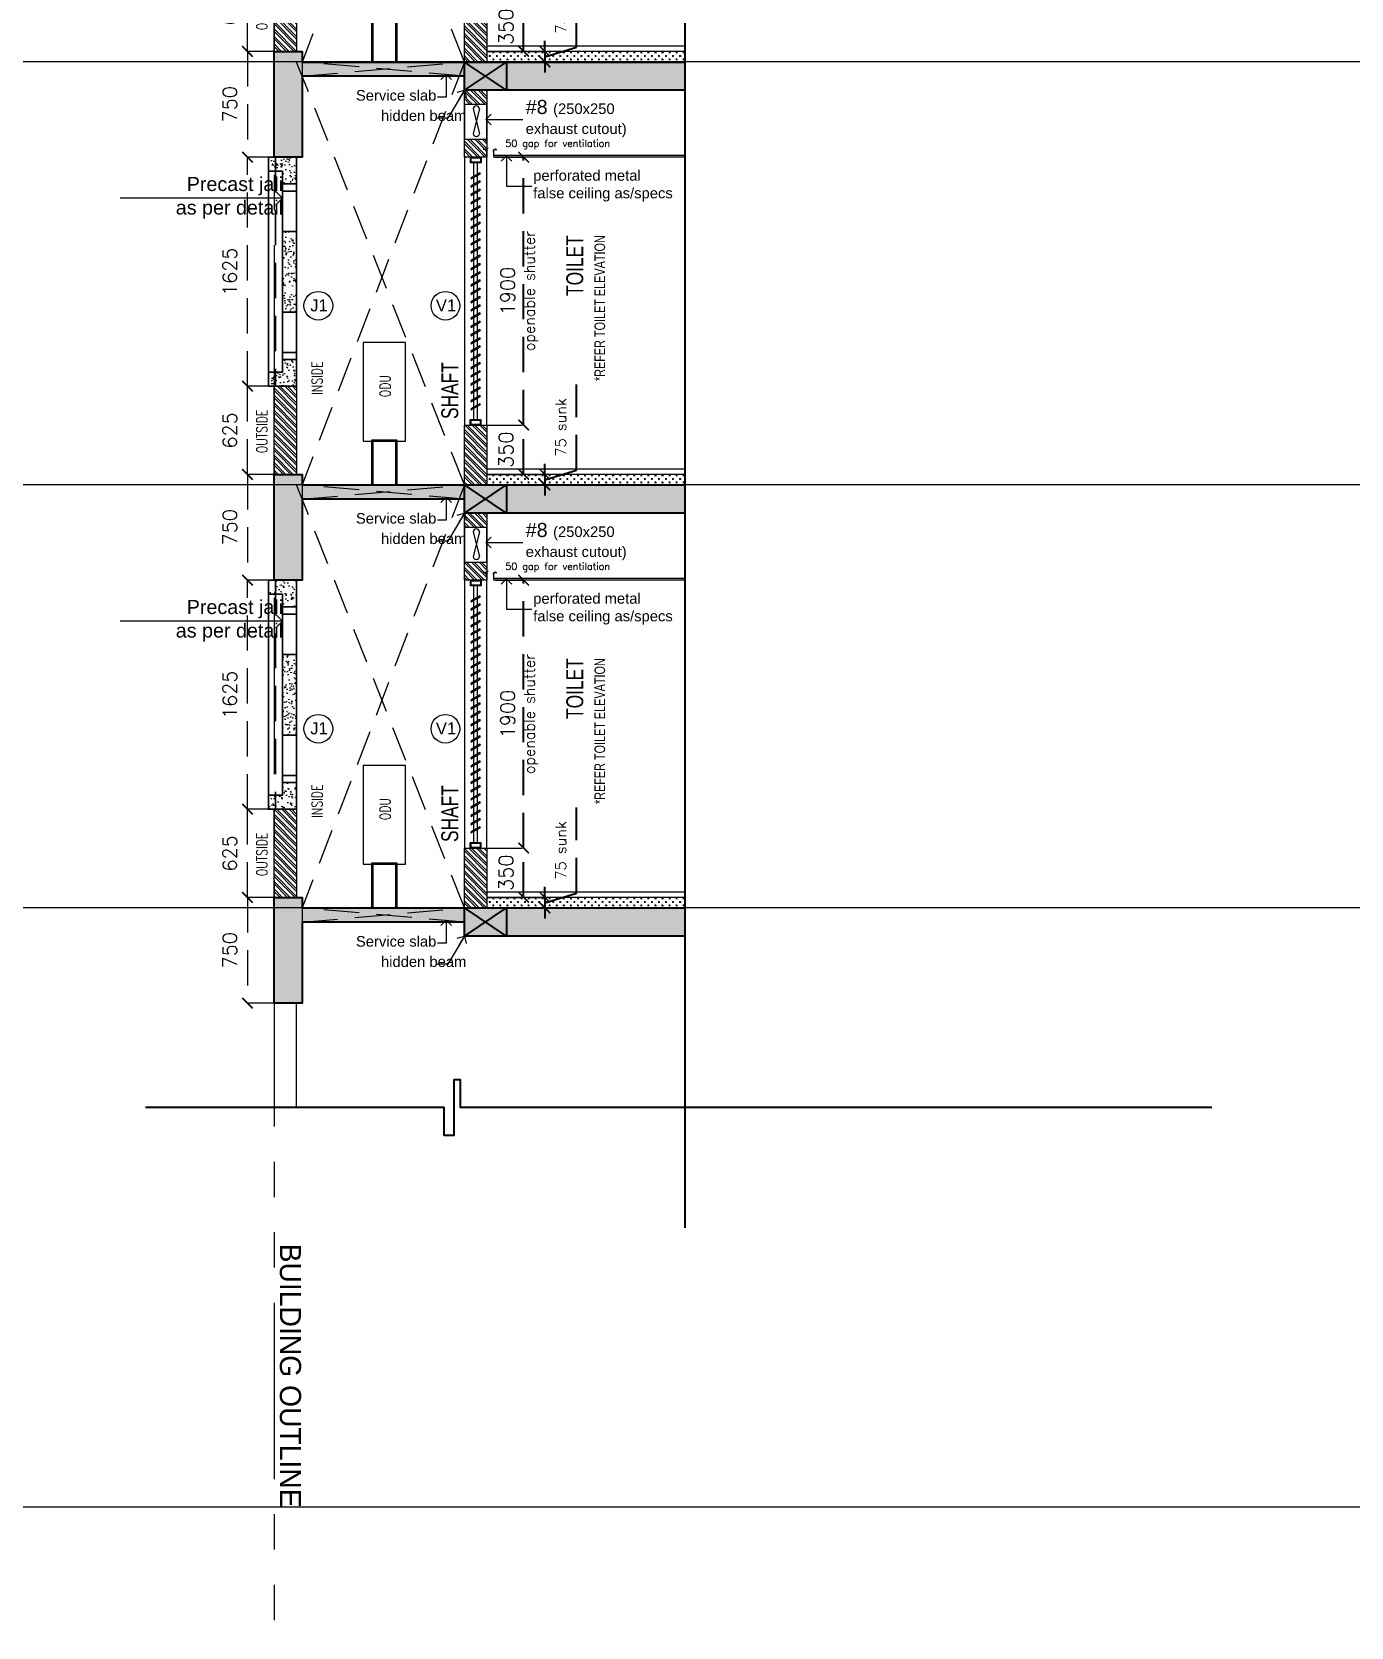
# Model space of a CAD drawing. Header units: millimetres. Extents: x 1066295 to 1300022, y -5734212 to -5454663.
# Drawn here: x 1201407 to 1210766, y -5682093 to -5670780 of the extents above; entities that cross this region are included whole.
import ezdxf
from ezdxf.enums import TextEntityAlignment as Align

# ---------------------------------------------------------------- set-up
doc = ezdxf.new("R2010")
doc.units = ezdxf.units.MM
doc.header["$LTSCALE"] = 1000
doc.header["$MEASUREMENT"] = 0
for name, pattern in [('AUDIT_D_120904163729-0', [0]), ('T9_PROFILE SECTIONS$0$AUDIT_D_120904163729-0', [0]), ('T9_PROFILE SECTIONS$0$HIDDEN', [0.375, 0.25, -0.125]), ('T9_PROFILE SECTIONS$0$HIDDEN2', [0.1875, 0.125, -0.0625]), ('T9_PROFILE SECTIONS$0$PHANTOM2', [1.25, 0.625, -0.125, 0.125, -0.125, 0.125, -0.125]), ('T9_PROFILE SECTIONS$0$T10(T7 IS SIMILAR BUT MIRROR) - DIMENSION & TEXTING$0$HIDDEN', [0.375, 0.25, -0.125])]:
    doc.linetypes.add(name, pattern=pattern)
doc.layers.get('0').update_dxf_attribs({"linetype": 'AUDIT_D_120904163729-0'})
for name, color, linetype in [('T9_PROFILE SECTIONS$0$A-BUILDING LINE TURNS HERE', 252, 'T9_PROFILE SECTIONS$0$PHANTOM2'), ('T9_PROFILE SECTIONS$0$A-FALSE CEILING', 1, 'T9_PROFILE SECTIONS$0$AUDIT_D_120904163729-0'), ('T9_PROFILE SECTIONS$0$A-SUNK SLAB', 251, 'T9_PROFILE SECTIONS$0$AUDIT_D_120904163729-0'), ('T9_PROFILE SECTIONS$0$a-wall', 6, 'Continuous'), ('T9_PROFILE SECTIONS$0$B-AR-ANNO-E DECK FLOOR$0$a-text', 4, 'Continuous'), ('T9_PROFILE SECTIONS$0$Elev 01', 8, 'Continuous'), ('T9_PROFILE SECTIONS$0$ELEV 5', 8, 'Continuous'), ('T9_PROFILE SECTIONS$0$F.F.L', 36, 'Continuous'), ('T9_PROFILE SECTIONS$0$HATCH', 8, 'Continuous'), ('T9_PROFILE SECTIONS$0$HATCH 150', 8, 'Continuous'), ('T9_PROFILE SECTIONS$0$Leader', 2, 'T9_PROFILE SECTIONS$0$AUDIT_D_120904163729-0'), ('T9_PROFILE SECTIONS$0$LEVEL', 7, 'Continuous'), ('T9_PROFILE SECTIONS$0$T10(T7 IS SIMILAR BUT MIRROR) - DIMENSION & TEXTING$0$A-DIMENSIONS', 2, 'T9_PROFILE SECTIONS$0$T10(T7 IS SIMILAR BUT MIRROR) - DIMENSION & TEXTING$0$HIDDEN'), ('T9_PROFILE SECTIONS$0$TEXT ROOM', 7, 'Continuous'), ('T9_PROFILE SECTIONS$0$TYPICAL UNITS$0$a-door-no', 104, 'Continuous'), ('T9_PROFILE SECTIONS$0$WINDOW DETAILS$0$a-dim', 1, 'Continuous'), ('T9_PROFILE SECTIONS$0$WINDOW DETAILS$0$Thin', 1, 'Continuous')]:
    doc.layers.add(name, color=color, linetype=linetype)
for name, color, linetype, lineweight in [('T9_PROFILE SECTIONS$0$A-DIMENSION', 2, 'Continuous', 35), ('T9_PROFILE SECTIONS$0$A-SLAB', 3, 'Continuous', 35), ('T9_PROFILE SECTIONS$0$a-Text', 4, 'Continuous', 0), ('T9_PROFILE SECTIONS$0$ele', 1, 'Continuous', 30), ('T9_PROFILE SECTIONS$0$ELE-1', 4, 'Continuous', 30), ('T9_PROFILE SECTIONS$0$NON-STRUCT -150', 230, 'Continuous', 30), ('T9_PROFILE SECTIONS$0$R0-18-10-2014-T1-1st Podium Floor Plan$0$Text', 7, 'Continuous', 0)]:
    doc.layers.add(name, color=color, linetype=linetype, lineweight=lineweight)
doc.styles.add('T9_PROFILE SECTIONS$0$ARIAL ARROW', font='arial.ttf')
doc.styles.add('T9_PROFILE SECTIONS$0$B-AR-ANNO-E DECK FLOOR$0$DIMTEXT', font='SIMPLEX.shx', dxfattribs={"width": 0.75})
doc.styles.add('T9_PROFILE SECTIONS$0$Romans 1', font='romans.shx', dxfattribs={"height": 100})
doc.styles.add('T9_PROFILE SECTIONS$0$RSP_TXT 500', font='swisscl.ttf', dxfattribs={"height": 250})
doc.styles.add('T9_PROFILE SECTIONS$0$STANDARD', font='GOTHIC.TTF')
doc.styles.add('T9_PROFILE SECTIONS$0$TYPICAL UNITS$0$LODHA STANDERD', font='sanss___.ttf')
doc.dimstyles.new('T9_PROFILE SECTIONS$0$ALPINE S', dxfattribs={"dimscale": 0, "dimtxt": 100, "dimasz": 75, "dimexe": 0, "dimexo": 0, "dimgap": 75, "dimtad": 1, "dimdec": 0, "dimzin": 0, "dimdsep": 46, "dimtxsty": 'T9_PROFILE SECTIONS$0$Romans 1', "dimblk": 'T9_PROFILE SECTIONS$0$_ArchTick', "dimcen": 0.09, "dimclrd": 256, "dimclre": 256, "dimclrt": 7, "dimadec": 0, "dimazin": 0, "dimtfac": 1, "dimtdec": 0, "dimtofl": 0, "dimtmove": 1, "dimatfit": 0, "dimldrblk": 'T9_PROFILE SECTIONS$0$_Open90', "dimfxl": 1, "dimtolj": 1, "dimtzin": 0, "dimarcsym": 0})
pattern_1 = [(315, (-35451.59, 240579.79), (26.5165043, 26.5165043), []), (315, (-35451.59, 240562.112), (26.5165043, 26.5165043), [])]

# ---------------------------------------------------------------- blocks, each defined once
blk = doc.blocks.new('T9_PROFILE SECTIONS$0$A$C04612184')
at = {"layer": 'T9_PROFILE SECTIONS$0$LEVEL', "color": 8, "linetype": 'T9_PROFILE SECTIONS$0$HIDDEN2', "ltscale": 5}
for p, q in [((89.8181, 20.915), (-67.8271, 20.915)), ((89.8181, 17.915), (-67.8271, 17.915)), ((89.8181, 14.915), (-67.8271, 14.915)), ((89.8181, 10.665), (-67.8271, 10.665))]:
    blk.add_line(p, q, dxfattribs=at)
blk = doc.blocks.new('T9_PROFILE SECTIONS$0$_ArchTick')
at = {"color": 0, "linetype": 'ByBlock', "const_width": 0.15}
blk.add_lwpolyline([(-0.5, -0.5), (0.5, 0.5)], dxfattribs=at)
blk = doc.blocks.new('*D369')
at = {"layer": 'T9_PROFILE SECTIONS$0$A-DIMENSION', "linetype": 'T9_PROFILE SECTIONS$0$HIDDEN', "transparency": 16777216}
for p, q in [((1169524, -5430985), (1169524, -5430378)), ((1169299, -5431015), (1169299, -5430940)), ((1169299, -5431053), (1169524, -5430985)), ((1169299, -5431015), (1169299, -5431090)), ((1169299, -5431090), (1169299, -5431165))]:
    blk.add_line(p, q, dxfattribs=at)
at = {"layer": 'T9_PROFILE SECTIONS$0$A-DIMENSION', "linetype": 'T9_PROFILE SECTIONS$0$HIDDEN', "lineweight": -2, "transparency": 16777216}
for p, q in [((1169178, -5431015), (1169299, -5431015)), ((1169178, -5431090), (1169299, -5431090))]:
    blk.add_line(p, q, dxfattribs=at)
at = {"layer": 'T9_PROFILE SECTIONS$0$A-DIMENSION', "linetype": 'ByBlock', "transparency": 16777216, "xscale": 75, "yscale": 75, "zscale": 75}
for p, rotation in [((1169299, -5431015), 270), ((1169299, -5431090), 90)]:
    blk.add_blockref('T9_PROFILE SECTIONS$0$_ArchTick', p, dxfattribs=dict(at, rotation=rotation))
at = {"layer": 'T9_PROFILE SECTIONS$0$A-DIMENSION', "color": 7, "linetype": 'ByBlock', "transparency": 16777216, "insert": (1169412, -5430682), "char_height": 100, "attachment_point": 5, "rotation": 90, "style": 'T9_PROFILE SECTIONS$0$Romans 1'}
blk.add_mtext('\\A1;{\\H0.75x;75 sunk}', dxfattribs=at)
blk = doc.blocks.new('T9_PROFILE SECTIONS$0$_Open90')
at = {"color": 0, "linetype": 'ByBlock', "lineweight": -2}
for p, q in [((0, 0), (-1, 0)), ((-0.5, 0.5), (0, 0)), ((0, 0), (-0.5, -0.5))]:
    blk.add_line(p, q, dxfattribs=at)
blk = doc.blocks.new('*D370')
at = {"layer": 'T9_PROFILE SECTIONS$0$A-DIMENSION', "linetype": 'T9_PROFILE SECTIONS$0$HIDDEN', "lineweight": -2, "transparency": 16777216}
for p, q in [((1168949, -5428765), (1169148, -5428765)), ((1168887, -5430665), (1169148, -5430665))]:
    blk.add_line(p, q, dxfattribs=at)
at = {"layer": 'T9_PROFILE SECTIONS$0$A-DIMENSION', "linetype": 'T9_PROFILE SECTIONS$0$HIDDEN', "transparency": 16777216}
blk.add_line((1169148, -5430665), (1169148, -5428765), dxfattribs=at)
at = {"layer": 'T9_PROFILE SECTIONS$0$A-DIMENSION', "linetype": 'ByBlock', "transparency": 16777216, "xscale": 75, "yscale": 75, "zscale": 75}
for p, rotation in [((1169148, -5428765), 90), ((1169148, -5430665), 270)]:
    blk.add_blockref('T9_PROFILE SECTIONS$0$_ArchTick', p, dxfattribs=dict(at, rotation=rotation))
at = {"layer": 'T9_PROFILE SECTIONS$0$A-DIMENSION', "color": 7, "linetype": 'ByBlock', "transparency": 16777216, "insert": (1169118, -5429715), "char_height": 100, "attachment_point": 5, "rotation": 90, "style": 'T9_PROFILE SECTIONS$0$Romans 1'}
blk.add_mtext('\\A1;1900 \\P{\\H0.75x;openable shutter}', dxfattribs=at)
blk = doc.blocks.new('*D371')
at = {"layer": 'T9_PROFILE SECTIONS$0$A-DIMENSION', "linetype": 'T9_PROFILE SECTIONS$0$HIDDEN', "lineweight": -2, "transparency": 16777216}
for p, q in [((1168887, -5430665), (1169148, -5430665)), ((1168887, -5431015), (1169148, -5431015))]:
    blk.add_line(p, q, dxfattribs=at)
at = {"layer": 'T9_PROFILE SECTIONS$0$A-DIMENSION', "linetype": 'T9_PROFILE SECTIONS$0$HIDDEN', "transparency": 16777216}
blk.add_line((1169148, -5431015), (1169148, -5430665), dxfattribs=at)
at = {"layer": 'T9_PROFILE SECTIONS$0$A-DIMENSION', "linetype": 'ByBlock', "transparency": 16777216, "xscale": 75, "yscale": 75, "zscale": 75}
for p, rotation in [((1169148, -5430665), 90), ((1169148, -5431015), 270)]:
    blk.add_blockref('T9_PROFILE SECTIONS$0$_ArchTick', p, dxfattribs=dict(at, rotation=rotation))
at = {"layer": 'T9_PROFILE SECTIONS$0$A-DIMENSION', "color": 7, "linetype": 'ByBlock', "transparency": 16777216, "insert": (1169023, -5430840), "char_height": 100, "attachment_point": 5, "rotation": 90, "style": 'T9_PROFILE SECTIONS$0$Romans 1'}
blk.add_mtext('\\A1;350', dxfattribs=at)
blk = doc.blocks.new('T9_PROFILE SECTIONS$0$TYPICAL UNITS$0$B-flat-33')
at = {"layer": 'T9_PROFILE SECTIONS$0$TYPICAL UNITS$0$a-door-no'}
blk.add_ellipse((14108, 1402), major_axis=(0, -181), ratio=0.999989, dxfattribs=at)
at = {"layer": 'T9_PROFILE SECTIONS$0$TYPICAL UNITS$0$a-door-no', "style": 'T9_PROFILE SECTIONS$0$TYPICAL UNITS$0$LODHA STANDERD', "oblique": 0, "width": 0.999989}
blk.add_attdef('OP1', text='', height=150, rotation=0.7592, dxfattribs=at).set_placement((14117, 1332), align=Align.CENTER)
blk = doc.blocks.new('*D365')
at = {"layer": 'T9_PROFILE SECTIONS$0$T10(T7 IS SIMILAR BUT MIRROR) - DIMENSION & TEXTING$0$A-DIMENSIONS', "linetype": 'T9_PROFILE SECTIONS$0$HIDDEN', "lineweight": -2, "transparency": 16777216}
for p, q in [((1167377, -5431015), (1167189, -5431015)), ((1167377, -5431765), (1167189, -5431765))]:
    blk.add_line(p, q, dxfattribs=at)
at = {"layer": 'T9_PROFILE SECTIONS$0$T10(T7 IS SIMILAR BUT MIRROR) - DIMENSION & TEXTING$0$A-DIMENSIONS', "lineweight": -2, "transparency": 16777216}
blk.add_line((1167189, -5431015), (1167189, -5431765), dxfattribs=at)
at = {"layer": 'T9_PROFILE SECTIONS$0$T10(T7 IS SIMILAR BUT MIRROR) - DIMENSION & TEXTING$0$A-DIMENSIONS', "linetype": 'ByBlock', "lineweight": -2, "transparency": 16777216, "xscale": 75, "yscale": 75, "zscale": 75}
for p, rotation in [((1167189, -5431015), 90), ((1167189, -5431765), 270)]:
    blk.add_blockref('T9_PROFILE SECTIONS$0$_ArchTick', p, dxfattribs=dict(at, rotation=rotation))
at = {"layer": 'T9_PROFILE SECTIONS$0$T10(T7 IS SIMILAR BUT MIRROR) - DIMENSION & TEXTING$0$A-DIMENSIONS', "color": 7, "linetype": 'ByBlock', "transparency": 16777216, "insert": (1167064, -5431390), "char_height": 100, "attachment_point": 5, "rotation": 90, "style": 'T9_PROFILE SECTIONS$0$Romans 1', "bg_fill": 3, "box_fill_scale": 1.25, "bg_fill_color": 256, "bg_fill_true_color": 13158600, "bg_fill_transparency": 0}
blk.add_mtext('\\A1;750', dxfattribs=at)
blk = doc.blocks.new('*D366')
at = {"layer": 'T9_PROFILE SECTIONS$0$T10(T7 IS SIMILAR BUT MIRROR) - DIMENSION & TEXTING$0$A-DIMENSIONS', "linetype": 'T9_PROFILE SECTIONS$0$HIDDEN', "lineweight": -2, "transparency": 16777216}
for p, q in [((1167377, -5430390), (1167189, -5430390)), ((1167377, -5431015), (1167189, -5431015))]:
    blk.add_line(p, q, dxfattribs=at)
at = {"layer": 'T9_PROFILE SECTIONS$0$T10(T7 IS SIMILAR BUT MIRROR) - DIMENSION & TEXTING$0$A-DIMENSIONS', "lineweight": -2, "transparency": 16777216}
blk.add_line((1167189, -5431015), (1167189, -5430390), dxfattribs=at)
at = {"layer": 'T9_PROFILE SECTIONS$0$T10(T7 IS SIMILAR BUT MIRROR) - DIMENSION & TEXTING$0$A-DIMENSIONS', "linetype": 'ByBlock', "lineweight": -2, "transparency": 16777216, "xscale": 75, "yscale": 75, "zscale": 75}
for p, rotation in [((1167189, -5430390), 90), ((1167189, -5431015), 270)]:
    blk.add_blockref('T9_PROFILE SECTIONS$0$_ArchTick', p, dxfattribs=dict(at, rotation=rotation))
at = {"layer": 'T9_PROFILE SECTIONS$0$T10(T7 IS SIMILAR BUT MIRROR) - DIMENSION & TEXTING$0$A-DIMENSIONS', "color": 7, "linetype": 'ByBlock', "transparency": 16777216, "insert": (1167064, -5430703), "char_height": 100, "attachment_point": 5, "rotation": 90, "style": 'T9_PROFILE SECTIONS$0$Romans 1', "bg_fill": 3, "box_fill_scale": 1.25, "bg_fill_color": 256, "bg_fill_true_color": 13158600, "bg_fill_transparency": 0}
blk.add_mtext('\\A1;625', dxfattribs=at)
blk = doc.blocks.new('*D367')
at = {"layer": 'T9_PROFILE SECTIONS$0$T10(T7 IS SIMILAR BUT MIRROR) - DIMENSION & TEXTING$0$A-DIMENSIONS', "linetype": 'T9_PROFILE SECTIONS$0$HIDDEN', "lineweight": -2, "transparency": 16777216}
for p, q in [((1167462, -5428765), (1167189, -5428765)), ((1167387, -5430390), (1167189, -5430390))]:
    blk.add_line(p, q, dxfattribs=at)
at = {"layer": 'T9_PROFILE SECTIONS$0$T10(T7 IS SIMILAR BUT MIRROR) - DIMENSION & TEXTING$0$A-DIMENSIONS', "lineweight": -2, "transparency": 16777216}
blk.add_line((1167189, -5430390), (1167189, -5428765), dxfattribs=at)
at = {"layer": 'T9_PROFILE SECTIONS$0$T10(T7 IS SIMILAR BUT MIRROR) - DIMENSION & TEXTING$0$A-DIMENSIONS', "linetype": 'ByBlock', "lineweight": -2, "transparency": 16777216, "xscale": 75, "yscale": 75, "zscale": 75}
for p, rotation in [((1167189, -5428765), 90), ((1167189, -5430390), 270)]:
    blk.add_blockref('T9_PROFILE SECTIONS$0$_ArchTick', p, dxfattribs=dict(at, rotation=rotation))
at = {"layer": 'T9_PROFILE SECTIONS$0$T10(T7 IS SIMILAR BUT MIRROR) - DIMENSION & TEXTING$0$A-DIMENSIONS', "color": 7, "linetype": 'ByBlock', "transparency": 16777216, "insert": (1167064, -5429578), "char_height": 100, "attachment_point": 5, "rotation": 90, "style": 'T9_PROFILE SECTIONS$0$Romans 1', "bg_fill": 3, "box_fill_scale": 1.25, "bg_fill_color": 256, "bg_fill_true_color": 13158600, "bg_fill_transparency": 0}
blk.add_mtext('\\A1;1625', dxfattribs=at)
blk = doc.blocks.new('*D368')
at = {"layer": 'T9_PROFILE SECTIONS$0$T10(T7 IS SIMILAR BUT MIRROR) - DIMENSION & TEXTING$0$A-DIMENSIONS', "lineweight": -2, "transparency": 16777216}
for p, q in [((1168887, -5428711), (1168862, -5428711)), ((1168937, -5428711), (1168962, -5428711))]:
    blk.add_line(p, q, dxfattribs=at)
at = {"layer": 'T9_PROFILE SECTIONS$0$T10(T7 IS SIMILAR BUT MIRROR) - DIMENSION & TEXTING$0$A-DIMENSIONS', "linetype": 'T9_PROFILE SECTIONS$0$HIDDEN', "lineweight": -2, "transparency": 16777216}
for p, q in [((1168887, -5428765), (1168887, -5428711)), ((1168937, -5428753), (1168937, -5428711))]:
    blk.add_line(p, q, dxfattribs=at)
at = {"layer": 'T9_PROFILE SECTIONS$0$T10(T7 IS SIMILAR BUT MIRROR) - DIMENSION & TEXTING$0$A-DIMENSIONS', "linetype": 'ByBlock', "lineweight": -2, "transparency": 16777216, "xscale": 25, "yscale": 25, "zscale": 25}
blk.add_blockref('T9_PROFILE SECTIONS$0$_ArchTick', (1168887, -5428711), dxfattribs=at)
at = {"layer": 'T9_PROFILE SECTIONS$0$T10(T7 IS SIMILAR BUT MIRROR) - DIMENSION & TEXTING$0$A-DIMENSIONS', "color": 7, "linetype": 'ByBlock', "transparency": 16777216, "insert": (1169373, -5428675), "char_height": 100, "attachment_point": 5, "style": 'T9_PROFILE SECTIONS$0$Romans 1', "bg_fill": 3, "box_fill_scale": 1.25, "bg_fill_color": 256, "bg_fill_true_color": 13158600, "bg_fill_transparency": 0}
blk.add_mtext('\\A1;{\\H0.5x; 50 gap for ventilation}', dxfattribs=at)
at = {"layer": 'T9_PROFILE SECTIONS$0$T10(T7 IS SIMILAR BUT MIRROR) - DIMENSION & TEXTING$0$A-DIMENSIONS', "linetype": 'ByBlock', "lineweight": -2, "transparency": 16777216, "xscale": 25, "yscale": 25, "zscale": 25, "rotation": 180}
blk.add_blockref('T9_PROFILE SECTIONS$0$_ArchTick', (1168937, -5428711), dxfattribs=at)
blk = doc.blocks.new('T9_PROFILE SECTIONS$0$B')
at = {"layer": 'T9_PROFILE SECTIONS$0$A-SUNK SLAB', "linetype": 'ByBlock'}
h = blk.add_hatch(dxfattribs=at)
h.set_pattern_fill('CROSS', color=256, scale=100)
h.paths.add_polyline_path([(1170292.4, -5431090.3), (1170292.4, -5431015.3), (1168887.3, -5431015.3), (1168887.3, -5431090.3)])
at = {"layer": 'T9_PROFILE SECTIONS$0$HATCH'}
h = blk.add_hatch(dxfattribs=at)
h.set_pattern_fill('ACET-2D-AR-CONC', color=256, scale=15, angle=270, style=0)
h.set_pattern_definition([(320, (-35451.59, 237579.79), (56.8664047, 67.7707421), [11.25, -123.75]), (265, (-35451.59, 237579.79), (110.1647147, -9.6381637), [9, -99]), (10.4514445, (-35452.37, 237570.82), (-18.8833355, 102.3694433), [9.5610288, -105.1713168]), (316.1842, (-35421.59, 237579.79), (91.8756695, 95.7541912), [16.875, -185.625]), (6.6356355, (-35423.66, 237566.45), (-18.0433002, 155.098745), [14.3415513, -157.757064]), (261.184164, (-35421.59, 237579.79), (163.918685, -25.4223465), [13.5, -148.5]), (291, (-35429.09, 237564.79), (82.592386, 31.7042466), [11.25, -123.75]), (236, (-35429.09, 237564.79), (91.679556, -61.8386414), [9, -99]), (341.4514447, (-35434.12, 237557.33), (33.1139531, 98.6891554), [9.5610285, -105.1713168]), (307.5, (-35451.59, 237579.79), (30.54807037, 23.44035882), [0, -97.8, 0, -100.5, 0, -99.375]), (277.5, (-35451.59, 237579.79), (53.0472573, 6.9838039), [0, -57.3, 0, -95.55, 0, -37.875]), (237.5, (-35451.59, 237613.24), (33.87903438, -21.58332527), [0, -37.5, 0, -117, 0, -155.25]), (227.5, (-35451.59, 237628.24), (51.7347507, -47.4061649), [0, -48.75, 0, -77.7, 0, -110.25])])
h.paths.add_polyline_path([(1167437.4, -5429864), (1167437.4, -5429291.6), (1167537.4, -5429291.6), (1167537.4, -5429864)])
edge = h.paths.add_edge_path()
edge.add_line((1167387.4, -5428765.3), (1167337.4, -5428765.3))
edge.add_line((1167337.4, -5428765.3), (1167337.4, -5428865.3))
edge.add_line((1167337.4, -5428865.3), (1167387.4, -5428865.3))
edge.add_line((1167387.4, -5428865.3), (1167437.4, -5428865.3))
edge.add_line((1167437.4, -5428865.3), (1167437.4, -5428955.3))
edge.add_line((1167437.4, -5428955.3), (1167537.4, -5428955.3))
edge.add_line((1167537.4, -5428955.3), (1167537.4, -5428765.3))
edge.add_line((1167537.4, -5428765.3), (1167387.4, -5428765.3))
edge.add_line((1167387.4, -5430390.3), (1167387.4, -5430390.3))
edge.add_line((1167387.4, -5430390.3), (1167337.4, -5430390.3))
edge.add_line((1167337.4, -5430390.3), (1167337.4, -5430290.3))
edge.add_line((1167337.4, -5430290.3), (1167387.4, -5430290.3))
edge.add_line((1167387.4, -5430290.3), (1167437.4, -5430290.3))
edge.add_line((1167437.4, -5430290.3), (1167437.4, -5430200.3))
edge.add_line((1167437.4, -5430200.3), (1167537.4, -5430200.3))
edge.add_line((1167537.4, -5430200.3), (1167537.4, -5430390.3))
edge.add_line((1167537.4, -5430390.3), (1167387.4, -5430390.3))
at = {"layer": 'T9_PROFILE SECTIONS$0$HATCH 150'}
h = blk.add_hatch(color=8, dxfattribs=at)
h.dxf.hatch_style = 1
h.paths.add_polyline_path([(1170292.4, -5431290.3), (1170292.4, -5431090.3), (1168927.3, -5431090.3), (1168727.3, -5431090.3), (1168727.3, -5431090.3), (1167577.4, -5431090.3), (1167577.4, -5431015.3), (1167377.4, -5431015.3), (1167377.4, -5431765.3), (1167577.4, -5431765.3), (1167577.4, -5431190.3), (1168727.3, -5431190.3), (1168727.3, -5431290.3)])
at = {"layer": 'T9_PROFILE SECTIONS$0$NON-STRUCT -150'}
h = blk.add_hatch(dxfattribs=at)
h.set_pattern_fill('ANSI32', color=8, scale=100, angle=270)
h.set_pattern_definition(pattern_1)
h.paths.add_polyline_path([(1168727.3, -5428390.3), (1168887.3, -5428390.3), (1168887.3, -5428290.3), (1168727.3, -5428290.3)])
h = blk.add_hatch(dxfattribs=at)
h.set_pattern_fill('ANSI32', color=8, scale=100, angle=270)
h.set_pattern_definition(pattern_1)
h.paths.add_polyline_path([(1168887.3, -5428640.3), (1168727.3, -5428640.3), (1168727.3, -5428765.3), (1168887.3, -5428765.3)])
h = blk.add_hatch(dxfattribs=at)
h.set_pattern_fill('ANSI32', color=8, scale=100, angle=270)
h.set_pattern_definition([(315, (-35451.59, 243579.79), (26.5165043, 26.5165043), []), (315, (-35451.59, 243562.112), (26.5165043, 26.5165043), [])])
h.paths.add_polyline_path([(1167537.4, -5431015.3), (1167377.4, -5431015.3), (1167377.4, -5430390.3), (1167537.4, -5430390.3)])
h = blk.add_hatch(dxfattribs=at)
h.set_pattern_fill('ANSI32', color=8, scale=100, angle=270)
h.set_pattern_definition([(315, (-35451.59, 237579.79), (26.5165043, 26.5165043), []), (315, (-35451.59, 237562.112), (26.5165043, 26.5165043), [])])
h.paths.add_polyline_path([(1168727.3, -5430665.3), (1168887.3, -5430665.3), (1168887.3, -5431090.3), (1168727.3, -5431090.3)])
at = {"layer": 'T9_PROFILE SECTIONS$0$A-FALSE CEILING', "linetype": 'ByBlock'}
for p, q in [((1170292.4, -5428753.3), (1168937.3, -5428753.3)), ((1168937.3, -5428765.3), (1168937.3, -5428753.3)), ((1170292.4, -5428765.3), (1168937.3, -5428765.3))]:
    blk.add_line(p, q, dxfattribs=at)
at = {"layer": 'T9_PROFILE SECTIONS$0$A-SLAB', "linetype": 'ByBlock'}
for p, q in [((1169027.3, -5431290.3), (1168727.3, -5431090.3)), ((1168727.3, -5431290.3), (1169027.3, -5431090.3))]:
    blk.add_line(p, q, dxfattribs=at)
blk.add_lwpolyline([(1170292.4, -5431290.3), (1168727.3, -5431290.3), (1168727.3, -5431190.3), (1167577.4, -5431190.3), (1167577.4, -5431765.3), (1167377.4, -5431765.3), (1167377.4, -5431015.3), (1167577.4, -5431015.3), (1167577.4, -5431090.3), (1168727.3, -5431090.3), (1168727.3, -5431090.3), (1168727.3, -5431090.3), (1168927.3, -5431090.3), (1168927.3, -5431090.3), (1170292.4, -5431090.3)], dxfattribs=at)
blk.add_lwpolyline([(1168727.3, -5431090.3), (1169027.3, -5431090.3), (1169027.3, -5431290.3), (1168727.3, -5431290.3)], close=True, dxfattribs=at)
at = {"layer": 'T9_PROFILE SECTIONS$0$A-SUNK SLAB', "linetype": 'ByBlock'}
blk.add_lwpolyline([(1170292.4, -5431015.3), (1168887.3, -5431015.3), (1168887.3, -5431090.3), (1170292.4, -5431090.3)], dxfattribs=at)
at = {"layer": 'T9_PROFILE SECTIONS$0$a-wall', "linetype": 'ByBlock'}
for points in [[(1168727.3, -5428390.3), (1168727.3, -5428290.3), (1168887.3, -5428290.3), (1168887.3, -5428390.3)], [(1168727.3, -5428390.3), (1168887.3, -5428390.3)], [(1168887.3, -5428640.3), (1168887.3, -5428765.3), (1168727.3, -5428765.3), (1168727.3, -5428640.3)], [(1168887.3, -5428640.3), (1168727.3, -5428640.3)]]:
    blk.add_lwpolyline(points, dxfattribs=at)
for points in [[(1167537.4, -5431015.3), (1167377.4, -5431015.3), (1167377.4, -5430390.3), (1167537.4, -5430390.3)], [(1168727.3, -5430665.3), (1168887.3, -5430665.3), (1168887.3, -5431090.3), (1168727.3, -5431090.3)]]:
    blk.add_lwpolyline(points, close=True, dxfattribs=at)
at = {"layer": 'T9_PROFILE SECTIONS$0$ele', "color": 3}
for points in [[(1167387.4, -5428765.3), (1167387.4, -5428765.3), (1167337.4, -5428765.3), (1167337.4, -5428865.3), (1167387.4, -5428865.3), (1167437.4, -5428865.3), (1167437.4, -5428955.3), (1167537.4, -5428955.3), (1167537.4, -5428765.3), (1167387.4, -5428765.3)], [(1167387.4, -5430390.3), (1167387.4, -5430390.3), (1167337.4, -5430390.3), (1167337.4, -5430290.3), (1167387.4, -5430290.3), (1167437.4, -5430290.3), (1167437.4, -5430200.3), (1167537.4, -5430200.3), (1167537.4, -5430390.3), (1167387.4, -5430390.3)]]:
    blk.add_lwpolyline(points, dxfattribs=at)
blk.add_lwpolyline([(1167437.4, -5429864), (1167437.4, -5429291.6), (1167537.4, -5429291.6), (1167537.4, -5429864)], close=True, dxfattribs=at)
at = {"layer": 'T9_PROFILE SECTIONS$0$ELE-1', "color": 5}
for p, q in [((1167337.4, -5430290.3), (1167337.4, -5428865.3)), ((1167437.4, -5429291.6), (1167437.4, -5428955.3)), ((1167537.4, -5428955.3), (1167537.4, -5429291.6)), ((1167437.4, -5429005.9), (1167537.4, -5429005.9)), ((1167437.4, -5429864), (1167437.4, -5430200.3)), ((1167537.4, -5430200.3), (1167537.4, -5429864)), ((1167437.4, -5430149.6), (1167537.4, -5430149.6))]:
    blk.add_line(p, q, dxfattribs=at)
at = {"layer": 'T9_PROFILE SECTIONS$0$ELE-1', "color": 5, "linetype": 'T9_PROFILE SECTIONS$0$HIDDEN'}
blk.add_line((1167387.4, -5428765.3), (1167387.4, -5430390.3), dxfattribs=at)
at = {"layer": 'T9_PROFILE SECTIONS$0$ELE-1', "color": 6, "linetype": 'Continuous'}
blk.add_line((1167537.4, -5430390.3), (1167387.4, -5430390.3), dxfattribs=at)
at = {"layer": 'T9_PROFILE SECTIONS$0$Elev 01', "linetype": 'ByBlock'}
for points in [[(1168727.3, -5430665.3), (1168887.3, -5430665.3), (1168887.3, -5428765.3), (1168727.3, -5428765.3)], [(1168776.7, -5428920), (1168841.6, -5428882.5), (1168837.6, -5428875.5), (1168772.7, -5428913)], [(1168776.7, -5428978.5), (1168841.6, -5428941), (1168837.6, -5428934), (1168772.7, -5428971.5)], [(1168776.7, -5429037), (1168841.6, -5428999.5), (1168837.6, -5428992.5), (1168772.7, -5429030)], [(1168776.7, -5429095.5), (1168841.6, -5429058), (1168837.6, -5429051), (1168772.7, -5429088.5)], [(1168776.7, -5429154), (1168841.6, -5429116.5), (1168837.6, -5429109.5), (1168772.7, -5429147)], [(1168776.7, -5429212.5), (1168841.6, -5429175), (1168837.6, -5429168), (1168772.7, -5429205.5)], [(1168776.7, -5429271), (1168841.6, -5429233.5), (1168837.6, -5429226.5), (1168772.7, -5429264)], [(1168776.7, -5429329.5), (1168841.6, -5429292), (1168837.6, -5429285), (1168772.7, -5429322.5)], [(1168776.7, -5429388), (1168841.6, -5429350.5), (1168837.6, -5429343.5), (1168772.7, -5429381)], [(1168776.7, -5429446.5), (1168841.6, -5429409), (1168837.6, -5429402), (1168772.7, -5429439.5)], [(1168776.7, -5429505), (1168841.6, -5429467.5), (1168837.6, -5429460.5), (1168772.7, -5429498)], [(1168776.7, -5429563.5), (1168841.6, -5429526), (1168837.6, -5429519), (1168772.7, -5429556.5)], [(1168776.7, -5429622), (1168841.6, -5429584.5), (1168837.6, -5429577.5), (1168772.7, -5429615)], [(1168776.7, -5429680.5), (1168841.6, -5429643), (1168837.6, -5429636), (1168772.7, -5429673.5)], [(1168776.7, -5429739), (1168841.6, -5429701.5), (1168837.6, -5429694.5), (1168772.7, -5429732)], [(1168776.7, -5429797.5), (1168841.6, -5429760), (1168837.6, -5429753), (1168772.7, -5429790.5)], [(1168776.7, -5429856), (1168841.6, -5429818.5), (1168837.6, -5429811.5), (1168772.7, -5429849)], [(1168776.7, -5429914.5), (1168841.6, -5429877), (1168837.6, -5429870), (1168772.7, -5429907.5)], [(1168776.7, -5429973), (1168841.6, -5429935.5), (1168837.6, -5429928.5), (1168772.7, -5429966)], [(1168776.7, -5430031.5), (1168841.6, -5429994), (1168837.6, -5429987), (1168772.7, -5430024.5)], [(1168776.7, -5430090), (1168841.6, -5430052.5), (1168837.6, -5430045.5), (1168772.7, -5430083)], [(1168776.7, -5430148.5), (1168841.6, -5430111), (1168837.6, -5430104), (1168772.7, -5430141.5)], [(1168776.7, -5430207), (1168841.6, -5430169.5), (1168837.6, -5430162.5), (1168772.7, -5430200)], [(1168776.7, -5430265.5), (1168841.6, -5430228), (1168837.6, -5430221), (1168772.7, -5430258.5)], [(1168776.7, -5430324), (1168841.6, -5430286.5), (1168837.6, -5430279.5), (1168772.7, -5430317)], [(1168776.7, -5430382.5), (1168841.6, -5430345), (1168837.6, -5430338), (1168772.7, -5430375.5)], [(1168776.7, -5430441), (1168841.6, -5430403.5), (1168837.6, -5430396.5), (1168772.7, -5430434)], [(1168776.7, -5430499.5), (1168841.6, -5430462), (1168837.6, -5430455), (1168772.7, -5430492.5)], [(1168776.7, -5430558), (1168841.6, -5430520.5), (1168837.6, -5430513.5), (1168772.7, -5430551)]]:
    blk.add_lwpolyline(points, close=True, dxfattribs=at)
at = {"layer": 'T9_PROFILE SECTIONS$0$ELEV 5', "linetype": 'T9_PROFILE SECTIONS$0$HIDDEN'}
for p, q in [((1168727.3, -5431090.3), (1167537.4, -5428090.3)), ((1168727.3, -5428090.3), (1167577.4, -5431090.3))]:
    blk.add_line(p, q, dxfattribs=at)
at = {"layer": 'T9_PROFILE SECTIONS$0$ELEV 5', "color": 0, "linetype": 'T9_PROFILE SECTIONS$0$HIDDEN'}
for p, q in [((1167577.4, -5431190.3), (1168727.3, -5431090.3)), ((1168727.3, -5431190.3), (1167577.4, -5431090.3))]:
    blk.add_line(p, q, dxfattribs=at)
blk.add_lwpolyline([(1167577.4, -5431190.3), (1168727.3, -5431190.3), (1168727.3, -5431090.3), (1167577.4, -5431090.3)], close=True, dxfattribs=at)
at = {"layer": 'T9_PROFILE SECTIONS$0$F.F.L', "linetype": 'Continuous', "ltscale": 0.1}
blk.add_line((1168887.3, -5430975.3), (1170292.4, -5430975.3), dxfattribs=at)
blk.add_lwpolyline([(1168010.4, -5430780.2), (1168310.4, -5430780.2), (1168310.4, -5430080.2), (1168010.4, -5430080.2)], close=True, dxfattribs=at)
for points in [[(1168071.4, -5431090.3), (1168071.4, -5430770.2), (1168249.4, -5430770.2), (1168249.4, -5431090.3)], [(1168081.4, -5431090.3), (1168081.4, -5430780.2), (1168239.4, -5430780.2), (1168239.4, -5431090.3)]]:
    blk.add_lwpolyline(points, dxfattribs=at)
at = {"layer": 'T9_PROFILE SECTIONS$0$NON-STRUCT -150', "color": 8}
for p, q in [((1168727.3, -5428640.3), (1168727.3, -5428390.3)), ((1168887.3, -5428390.3), (1168887.3, -5428640.3))]:
    blk.add_line(p, q, dxfattribs=at)
at = {"layer": 'T9_PROFILE SECTIONS$0$WINDOW DETAILS$0$a-dim', "ltscale": 30}
for p, q in [((1168793.5, -5430625.3), (1168793.5, -5428805.3)), ((1168821.2, -5430625.3), (1168821.2, -5428805.3))]:
    blk.add_line(p, q, dxfattribs=at)
for points in [[(1168770.6, -5428765.3), (1168846.1, -5428765.3), (1168846.1, -5428805.3), (1168770.6, -5428805.3)], [(1168775.6, -5428770.3), (1168841.1, -5428770.3), (1168841.1, -5428800.3), (1168775.6, -5428800.3)], [(1168769.6, -5430625.3), (1168845.1, -5430625.3), (1168845.1, -5430665.3), (1168769.6, -5430665.3)], [(1168774.6, -5430630.3), (1168840.1, -5430630.3), (1168840.1, -5430660.3), (1168774.6, -5430660.3)]]:
    blk.add_lwpolyline(points, close=True, dxfattribs=at)
at = {"layer": 'T9_PROFILE SECTIONS$0$WINDOW DETAILS$0$Thin'}
for p, q in [((1168790.7, -5428422.7), (1168834.4, -5428597.3)), ((1168834.4, -5428422.7), (1168790.7, -5428597.3))]:
    blk.add_line(p, q, dxfattribs=at)
for centre, start, end in [((1168812.6, -5428422.7), 0, 180), ((1168812.6, -5428597.3), 180, 0)]:
    blk.add_arc(centre, 21.8, start, end, dxfattribs=at)
at = {"layer": 'T9_PROFILE SECTIONS$0$TEXT ROOM', "ltscale": 0.1, "xscale": 0.5625, "yscale": 0.5625, "zscale": 0.5625}
for p, values in [((1159755.8, -5430607.6), {'OP1': 'J1'}), ((1160657.4, -5430607.6), {'OP1': 'V1'})]:
    blk.add_blockref('T9_PROFILE SECTIONS$0$TYPICAL UNITS$0$B-flat-33', p, dxfattribs=at).add_auto_attribs(values)
at = {"layer": 'T9_PROFILE SECTIONS$0$a-Text', "char_height": 120, "width": 1106.248, "rotation": 90, "style": 'T9_PROFILE SECTIONS$0$RSP_TXT 500'}
for s, insert, attachment_point in [('TOILET\\P{\\H0.625x;*REFER TOILET ELEVATION}', (1169450.6, -5429318.9), 3), ('SHAFT', (1168685.7, -5430622.2), 7)]:
    blk.add_mtext(s, dxfattribs=dict(at, insert=insert, attachment_point=attachment_point))
at = {"layer": 'T9_PROFILE SECTIONS$0$B-AR-ANNO-E DECK FLOOR$0$a-text', "linetype": 'ByBlock', "char_height": 75, "width": 75, "attachment_point": 7, "rotation": 90, "style": 'T9_PROFILE SECTIONS$0$B-AR-ANNO-E DECK FLOOR$0$DIMTEXT'}
for s, insert in [('INSIDE', (1167720.3, -5430450.9)), ('ODU', (1168202.9, -5430467.4)), ('OUTSIDE', (1167328.8, -5430864.7))]:
    blk.add_mtext(s, dxfattribs=dict(at, insert=insert))
at = {"layer": 'T9_PROFILE SECTIONS$0$R0-18-10-2014-T1-1st Podium Floor Plan$0$Text', "style": 'T9_PROFILE SECTIONS$0$ARIAL ARROW'}
for s, insert, char_height, width, attachment_point in [('#8 {\\H0.75x;(250x250 exhaust cutout)}', (1169162.7, -5428359.2, 0), 100, 856.031, 1), ('perforated metal false ceiling as/specs', (1169215.9, -5428857.3, 0), 75, 992.409, 1), ('Precast jali \\Pas per detail', (1167441.2, -5428905.5, 0), 100, 1131.401, 3), ('Service slab  ', (1168528.8, -5431289.4), 75, 774.719, 3), ('hidden beam', (1168741.7, -5431433.2), 75, 807.719, 3)]:
    blk.add_mtext(s, dxfattribs=dict(at, insert=insert, char_height=char_height, width=width, attachment_point=attachment_point))
at = {"layer": 'T9_PROFILE SECTIONS$0$A-DIMENSION', "linetype": 'ByBlock'}
dim = blk.add_linear_dim(base=(1169147.6, -5428765.3), p1=(1168887.3, -5430665.3), p2=(1168948.7, -5428765.3), angle=90, text='<> \\P{\\H0.75x;openable shutter}', dimstyle='T9_PROFILE SECTIONS$0$ALPINE S', override={"dimscale": 1, "dimfxl": 5, "dimlwd": 65535, "dimarcsym": 1}, dxfattribs=at)
dim.commit()
dim.dimension.update_dxf_attribs({"geometry": '*D370', "text_midpoint": (1169326.4, -5429715.4), "dimtype": 128})
dim = blk.add_linear_dim(base=(1169299.2, -5431090.3), p1=(1169178, -5431015.3), p2=(1169178, -5431090.3), angle=90, text='{\\H0.75x;<> sunk}', dimstyle='T9_PROFILE SECTIONS$0$ALPINE S', override={"dimscale": 1, "dimfxl": 5, "dimlwd": 65535, "dimarcsym": 1}, dxfattribs=at)
dim.commit()
dim.dimension.update_dxf_attribs({"geometry": '*D369', "text_midpoint": (1169411.7, -5430910.3)})
dim = blk.add_linear_dim(base=(1169147.6, -5430665.3), p1=(1168887.3, -5431015.3), p2=(1168887.3, -5430665.3), angle=90, dimstyle='T9_PROFILE SECTIONS$0$ALPINE S', override={"dimscale": 1, "dimfxl": 5, "dimlwd": 65535, "dimarcsym": 1}, dxfattribs=at)
dim.commit()
dim.dimension.update_dxf_attribs({"geometry": '*D371', "text_midpoint": (1169147.6, -5430840.3), "dimtype": 128})
at = {"layer": 'T9_PROFILE SECTIONS$0$Leader'}
for points, override in [([(1168880.6, -5428498), (1169062.8, -5428498.3), (1169141.4, -5428498.3)], {"dimscale": 1, "dimtad": 0}), ([(1169026.4, -5428755.7, 0), (1169026.6, -5428972, 0), (1169205.9, -5428972, 0)], {"dimscale": 1, "dimtad": 0}), ([(1167437.4, -5429056.3), (1167119.9, -5429054.9), (1166286.8, -5429054.9)], {"dimscale": 1, "dimasz": 100, "dimtad": 0}), ([(1168599.1, -5431177.2), (1168599.1, -5431340.2), (1168537.4, -5431340.2)], {"dimscale": 1, "dimtad": 0}), ([(1168727.3, -5431290.3), (1168610.6, -5431489.1), (1168532.1, -5431489.1)], {"dimscale": 1, "dimtad": 0})]:
    blk.add_leader(points, dimstyle='T9_PROFILE SECTIONS$0$ALPINE S', override=override, dxfattribs=at)
at = {"layer": 'T9_PROFILE SECTIONS$0$T10(T7 IS SIMILAR BUT MIRROR) - DIMENSION & TEXTING$0$A-DIMENSIONS', "linetype": 'ByBlock'}
dim = blk.add_linear_dim(base=(1168887.3, -5428711.2), p1=(1168937.3, -5428753.3), p2=(1168887.3, -5428765.3), text='{\\H0.5x; <> gap for ventilation}', dimstyle='T9_PROFILE SECTIONS$0$ALPINE S', override={"dimscale": 1, "dimasz": 25, "dimfxl": 5, "dimtfill": 1, "dimarcsym": 1}, dxfattribs=at)
dim.commit()
dim.dimension.update_dxf_attribs({"geometry": '*D368', "text_midpoint": (1169372.9, -5428783.7), "dimtype": 128})
dim = blk.add_linear_dim(base=(1167188.9, -5430390.3), p1=(1167377.4, -5431015.3), p2=(1167377.4, -5430390.3), angle=90, dimstyle='T9_PROFILE SECTIONS$0$ALPINE S', override={"dimscale": 1, "dimfxl": 5, "dimtfill": 1, "dimarcsym": 1}, dxfattribs=at)
dim.commit()
dim.dimension.update_dxf_attribs({"geometry": '*D366', "text_midpoint": (1167063.9, -5430702.8)})
for base, p1, p2, picture, middle in [((1167188.9, -5428765.3), (1167387.4, -5430390.3), (1167462.4, -5428765.3), '*D367', (1167063.9, -5429577.8)), ((1167188.9, -5431765.3), (1167377.4, -5431015.3), (1167377.4, -5431765.3), '*D365', (1167063.9, -5431390.3))]:
    dim = blk.add_linear_dim(base=base, p1=p1, p2=p2, angle=90, dimstyle='T9_PROFILE SECTIONS$0$ALPINE S', override={"dimscale": 1, "dimfxl": 5, "dimtfill": 1, "dimarcsym": 1}, dxfattribs=at)
    dim.commit()
    dim.dimension.update_dxf_attribs({"geometry": picture, "text_midpoint": middle})
blk = doc.blocks.new('T9_PROFILE SECTIONS$0$A$C3ED14206')
at = {"layer": 'T9_PROFILE SECTIONS$0$A-BUILDING LINE TURNS HERE', "ltscale": 2}
blk.add_line((-2915.1, 3824.9), (-2915.1, -90974.6), dxfattribs=at)
at = {"layer": 'T9_PROFILE SECTIONS$0$A-SLAB', "linetype": 'ByBlock'}
blk.add_lwpolyline([(3737.3, -87290.1), (-1592.6, -87290.1), (-1592.6, -87093.8), (-1640.3, -87093.8), (-1640.3, -87489.5), (-1709.2, -87489.5), (-1709.2, -87290.1), (-3826.5, -87290.1)], dxfattribs=at)
at = {"layer": 'T9_PROFILE SECTIONS$0$a-wall', "linetype": 'ByBlock'}
blk.add_lwpolyline([(-2755.1, -86550), (-2915.1, -86550), (-2915.1, -87290.1), (-2755.1, -87290.1)], close=True, dxfattribs=at)
at = {"layer": 'T9_PROFILE SECTIONS$0$a-Text', "linetype": 'ByBlock', "insert": (-2875.8, -90127.8), "char_height": 150, "width": 4718.083, "attachment_point": 9, "rotation": 270, "style": 'T9_PROFILE SECTIONS$0$STANDARD'}
blk.add_mtext('BUILDING OUTLINE ', dxfattribs=at)
at = {"linetype": 'ByBlock'}
blk.add_blockref('T9_PROFILE SECTIONS$0$B', (-1170292.4, 5351215.3), dxfattribs=at)
blk.add_blockref('T9_PROFILE SECTIONS$0$B', (-1170292.4, 5348215.3), dxfattribs=at)
blk.add_blockref('T9_PROFILE SECTIONS$0$B', (-1170292.4, 5345215.3), dxfattribs=at)
at = {"layer": 'T9_PROFILE SECTIONS$0$A-SLAB', "linetype": 'ByBlock'}
blk.add_lwpolyline([(0, 2192.6), (0, -44931.1), (-204.4, -44931.1), (-204.4, -45009.6), (355.9, -45009.6), (355.9, -45124.6), (0, -45124.6), (0, -88142.6)], dxfattribs=at)
blk = doc.blocks.new('T9_PROFILE SECTIONS')
at = {"layer": 'T9_PROFILE SECTIONS$0$LEVEL', "linetype": 'ByBlock', "xscale": 1000, "yscale": 1000, "zscale": 1000}
blk.add_blockref('T9_PROFILE SECTIONS$0$A$C04612184', (1171279.5443, -5689510.054, -0.01), dxfattribs=at)
at = {"linetype": 'ByBlock'}
blk.add_blockref('T9_PROFILE SECTIONS$0$A$C3ED14206', (1207785.4618, -5588720.0701, -0.01), dxfattribs=at)

msp = doc.modelspace()

# ---------------------------------------------------------------- block references
at = {"linetype": 'ByBlock'}
msp.add_blockref('T9_PROFILE SECTIONS', (-1745, -2398, 0), dxfattribs=at)

doc.saveas('drawing.dxf')
